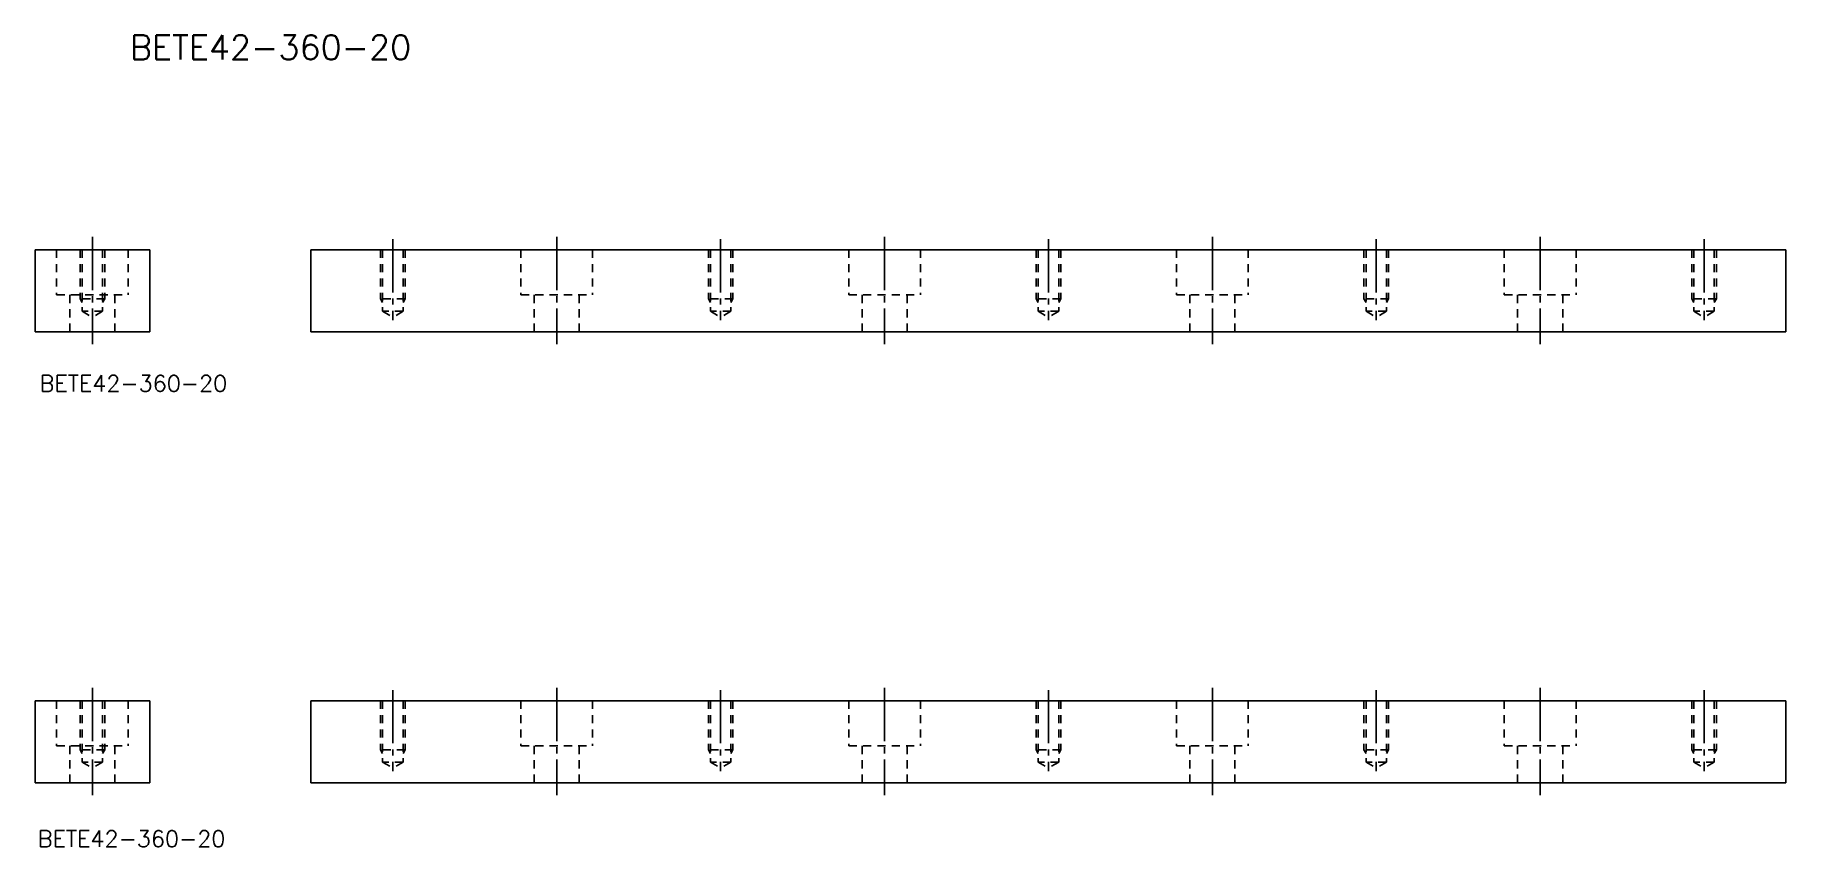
# Model space of a CAD drawing. Extents: x -62 to 366, y 1658 to 1856.
import ezdxf

# ---------------------------------------------------------------- set-up
doc = ezdxf.new("R2010")
doc.units = 0
doc.header["$MEASUREMENT"] = 0
doc.linetypes.add('CENTER', pattern=[17.5, 13, -1.5, 1.5, -1.5])
doc.linetypes.add('DASHED', pattern=[3.5, 2, -1.5])
doc.layers.get('0').update_dxf_attribs({"linetype": 'CONTINUOUS'})
doc.layers.add('CENTER', color=1, linetype='CENTER')
doc.styles.get("Standard").update_dxf_attribs({"font": 'txt.shx', "bigfont": '@extfont2.shx'})

msp = doc.modelspace()

# ---------------------------------------------------------------- linework, layer by layer
at = {"color": 7, "linetype": 'Continuous'}
for p, q in [((-61.73, 1803.95), (-61.73, 1783.95)), ((-61.73, 1803.95), (-33.73, 1803.95)), ((-33.73, 1803.95), (-33.73, 1783.95)), ((5.6, 1803.95), (365.6, 1803.95)), ((5.6, 1803.95), (5.6, 1783.95)), ((365.6, 1803.95), (365.6, 1783.95)), ((-61.73, 1783.95), (-33.73, 1783.95)), ((5.6, 1783.95), (365.6, 1783.95)), ((-61.73, 1693.95), (-61.73, 1673.95)), ((-61.73, 1693.95), (-33.73, 1693.95)), ((-33.73, 1693.95), (-33.73, 1673.95)), ((5.6, 1693.95), (365.6, 1693.95)), ((5.6, 1693.95), (5.6, 1673.95)), ((365.6, 1693.95), (365.6, 1673.95)), ((-61.73, 1673.95), (-33.73, 1673.95)), ((5.6, 1673.95), (365.6, 1673.95))]:
    msp.add_line(p, q, dxfattribs=at)
at = {"color": 3, "linetype": 'DASHED'}
for p, q in [((-56.48, 1803.95), (-56.48, 1792.95)), ((-50.73, 1803.95), (-50.73, 1791.95)), ((-50.23, 1803.95), (-50.23, 1788.95)), ((-45.23, 1803.95), (-45.23, 1788.95)), ((-44.73, 1803.95), (-44.73, 1791.95)), ((-38.98, 1803.95), (-38.98, 1792.95)), ((22.6, 1803.95), (22.6, 1791.95)), ((23.1, 1803.95), (23.1, 1788.95)), ((28.1, 1803.95), (28.1, 1788.95)), ((28.6, 1803.95), (28.6, 1791.95)), ((56.85, 1803.95), (56.85, 1792.95)), ((74.35, 1803.95), (74.35, 1792.95)), ((102.6, 1803.95), (102.6, 1791.95)), ((103.1, 1803.95), (103.1, 1788.95)), ((108.1, 1803.95), (108.1, 1788.95)), ((108.6, 1803.95), (108.6, 1791.95)), ((136.85, 1803.95), (136.85, 1792.95)), ((154.35, 1803.95), (154.35, 1792.95)), ((182.6, 1803.95), (182.6, 1791.95)), ((183.1, 1803.95), (183.1, 1788.95)), ((188.1, 1803.95), (188.1, 1788.95)), ((188.6, 1803.95), (188.6, 1791.95)), ((216.85, 1803.95), (216.85, 1792.95)), ((234.35, 1803.95), (234.35, 1792.95)), ((262.6, 1803.95), (262.6, 1791.95)), ((263.1, 1803.95), (263.1, 1788.95)), ((268.1, 1803.95), (268.1, 1788.95)), ((268.6, 1803.95), (268.6, 1791.95)), ((296.85, 1803.95), (296.85, 1792.95)), ((314.35, 1803.95), (314.35, 1792.95)), ((342.6, 1803.95), (342.6, 1791.95)), ((343.1, 1803.95), (343.1, 1788.95)), ((348.1, 1803.95), (348.1, 1788.95)), ((348.6, 1803.95), (348.6, 1791.95)), ((-56.48, 1792.95), (-38.98, 1792.95)), ((-53.23, 1792.95), (-53.23, 1783.95)), ((-50.73, 1791.95), (-50.23, 1791.09)), ((-44.73, 1791.95), (-50.73, 1791.95)), ((-44.73, 1791.95), (-45.23, 1791.09)), ((-42.23, 1792.95), (-42.23, 1783.95)), ((28.6, 1791.95), (22.6, 1791.95)), ((22.6, 1791.95), (23.1, 1791.09)), ((28.6, 1791.95), (28.1, 1791.09)), ((56.85, 1792.95), (74.35, 1792.95)), ((60.1, 1792.95), (60.1, 1783.95)), ((71.1, 1792.95), (71.1, 1783.95)), ((102.6, 1791.95), (103.1, 1791.09)), ((108.6, 1791.95), (102.6, 1791.95)), ((108.6, 1791.95), (108.1, 1791.09)), ((136.85, 1792.95), (154.35, 1792.95)), ((140.1, 1792.95), (140.1, 1783.95)), ((151.1, 1792.95), (151.1, 1783.95)), ((182.6, 1791.95), (183.1, 1791.09)), ((188.6, 1791.95), (182.6, 1791.95)), ((188.6, 1791.95), (188.1, 1791.09)), ((216.85, 1792.95), (234.35, 1792.95)), ((220.1, 1792.95), (220.1, 1783.95)), ((231.1, 1792.95), (231.1, 1783.95)), ((262.6, 1791.95), (263.1, 1791.09)), ((268.6, 1791.95), (262.6, 1791.95)), ((268.6, 1791.95), (268.1, 1791.09)), ((296.85, 1792.95), (314.35, 1792.95)), ((300.1, 1792.95), (300.1, 1783.95)), ((311.1, 1792.95), (311.1, 1783.95)), ((342.6, 1791.95), (343.1, 1791.09)), ((348.6, 1791.95), (342.6, 1791.95)), ((348.6, 1791.95), (348.1, 1791.09)), ((-50.23, 1788.95), (-47.73, 1787.51)), ((-45.23, 1788.95), (-50.23, 1788.95)), ((-45.23, 1788.95), (-47.73, 1787.51)), ((28.1, 1788.95), (23.1, 1788.95)), ((23.1, 1788.95), (25.6, 1787.51)), ((28.1, 1788.95), (25.6, 1787.51)), ((103.1, 1788.95), (105.6, 1787.51)), ((108.1, 1788.95), (103.1, 1788.95)), ((108.1, 1788.95), (105.6, 1787.51)), ((183.1, 1788.95), (185.6, 1787.51)), ((188.1, 1788.95), (183.1, 1788.95)), ((188.1, 1788.95), (185.6, 1787.51)), ((263.1, 1788.95), (265.6, 1787.51)), ((268.1, 1788.95), (263.1, 1788.95)), ((268.1, 1788.95), (265.6, 1787.51)), ((343.1, 1788.95), (345.6, 1787.51)), ((348.1, 1788.95), (343.1, 1788.95)), ((348.1, 1788.95), (345.6, 1787.51)), ((-56.48, 1693.95), (-56.48, 1682.95)), ((-50.73, 1693.95), (-50.73, 1681.95)), ((-50.23, 1693.95), (-50.23, 1678.95)), ((-45.23, 1693.95), (-45.23, 1678.95)), ((-44.73, 1693.95), (-44.73, 1681.95)), ((-38.98, 1693.95), (-38.98, 1682.95)), ((22.6, 1693.95), (22.6, 1681.95)), ((23.1, 1693.95), (23.1, 1678.95)), ((28.1, 1693.95), (28.1, 1678.95)), ((28.6, 1693.95), (28.6, 1681.95)), ((56.85, 1693.95), (56.85, 1682.95)), ((74.35, 1693.95), (74.35, 1682.95)), ((102.6, 1693.95), (102.6, 1681.95)), ((103.1, 1693.95), (103.1, 1678.95)), ((108.1, 1693.95), (108.1, 1678.95)), ((108.6, 1693.95), (108.6, 1681.95)), ((136.85, 1693.95), (136.85, 1682.95)), ((154.35, 1693.95), (154.35, 1682.95)), ((182.6, 1693.95), (182.6, 1681.95)), ((183.1, 1693.95), (183.1, 1678.95)), ((188.1, 1693.95), (188.1, 1678.95)), ((188.6, 1693.95), (188.6, 1681.95)), ((216.85, 1693.95), (216.85, 1682.95)), ((234.35, 1693.95), (234.35, 1682.95)), ((262.6, 1693.95), (262.6, 1681.95)), ((263.1, 1693.95), (263.1, 1678.95)), ((268.1, 1693.95), (268.1, 1678.95)), ((268.6, 1693.95), (268.6, 1681.95)), ((296.85, 1693.95), (296.85, 1682.95)), ((314.35, 1693.95), (314.35, 1682.95)), ((342.6, 1693.95), (342.6, 1681.95)), ((343.1, 1693.95), (343.1, 1678.95)), ((348.1, 1693.95), (348.1, 1678.95)), ((348.6, 1693.95), (348.6, 1681.95)), ((-56.48, 1682.95), (-38.98, 1682.95)), ((-53.23, 1682.95), (-53.23, 1673.95)), ((-50.73, 1681.95), (-50.23, 1681.09)), ((-44.73, 1681.95), (-50.73, 1681.95)), ((-44.73, 1681.95), (-45.23, 1681.09)), ((-42.23, 1682.95), (-42.23, 1673.95)), ((28.6, 1681.95), (22.6, 1681.95)), ((22.6, 1681.95), (23.1, 1681.09)), ((28.6, 1681.95), (28.1, 1681.09)), ((56.85, 1682.95), (74.35, 1682.95)), ((60.1, 1682.95), (60.1, 1673.95)), ((71.1, 1682.95), (71.1, 1673.95)), ((102.6, 1681.95), (103.1, 1681.09)), ((108.6, 1681.95), (102.6, 1681.95)), ((108.6, 1681.95), (108.1, 1681.09)), ((136.85, 1682.95), (154.35, 1682.95)), ((140.1, 1682.95), (140.1, 1673.95)), ((151.1, 1682.95), (151.1, 1673.95)), ((182.6, 1681.95), (183.1, 1681.09)), ((188.6, 1681.95), (182.6, 1681.95)), ((188.6, 1681.95), (188.1, 1681.09)), ((216.85, 1682.95), (234.35, 1682.95)), ((220.1, 1682.95), (220.1, 1673.95)), ((231.1, 1682.95), (231.1, 1673.95)), ((262.6, 1681.95), (263.1, 1681.09)), ((268.6, 1681.95), (262.6, 1681.95)), ((268.6, 1681.95), (268.1, 1681.09)), ((296.85, 1682.95), (314.35, 1682.95)), ((300.1, 1682.95), (300.1, 1673.95)), ((311.1, 1682.95), (311.1, 1673.95)), ((342.6, 1681.95), (343.1, 1681.09)), ((348.6, 1681.95), (342.6, 1681.95)), ((348.6, 1681.95), (348.1, 1681.09)), ((-50.23, 1678.95), (-47.73, 1677.51)), ((-45.23, 1678.95), (-50.23, 1678.95)), ((-45.23, 1678.95), (-47.73, 1677.51)), ((28.1, 1678.95), (23.1, 1678.95)), ((23.1, 1678.95), (25.6, 1677.51)), ((28.1, 1678.95), (25.6, 1677.51)), ((103.1, 1678.95), (105.6, 1677.51)), ((108.1, 1678.95), (103.1, 1678.95)), ((108.1, 1678.95), (105.6, 1677.51)), ((183.1, 1678.95), (185.6, 1677.51)), ((188.1, 1678.95), (183.1, 1678.95)), ((188.1, 1678.95), (185.6, 1677.51)), ((263.1, 1678.95), (265.6, 1677.51)), ((268.1, 1678.95), (263.1, 1678.95)), ((268.1, 1678.95), (265.6, 1677.51)), ((343.1, 1678.95), (345.6, 1677.51)), ((348.1, 1678.95), (343.1, 1678.95)), ((348.1, 1678.95), (345.6, 1677.51))]:
    msp.add_line(p, q, dxfattribs=at)
at = {"layer": 'CENTER', "color": 1, "linetype": 'CENTER'}
for p, q in [((-47.73, 1807.11), (-47.73, 1780.95)), ((25.6, 1806.56), (25.6, 1786.78)), ((65.6, 1807.11), (65.6, 1780.95)), ((105.6, 1806.56), (105.6, 1786.78)), ((145.6, 1807.11), (145.6, 1780.95)), ((185.6, 1806.56), (185.6, 1786.78)), ((225.6, 1807.11), (225.6, 1780.95)), ((265.6, 1806.56), (265.6, 1786.78)), ((305.6, 1807.11), (305.6, 1780.95)), ((345.6, 1806.56), (345.6, 1786.78)), ((-47.73, 1697.11), (-47.73, 1670.95)), ((25.6, 1696.56), (25.6, 1676.78)), ((65.6, 1697.11), (65.6, 1670.95)), ((105.6, 1696.56), (105.6, 1676.78)), ((145.6, 1697.11), (145.6, 1670.95)), ((185.6, 1696.56), (185.6, 1676.78)), ((225.6, 1697.11), (225.6, 1670.95)), ((265.6, 1696.56), (265.6, 1676.78)), ((305.6, 1697.11), (305.6, 1670.95)), ((345.6, 1696.56), (345.6, 1676.78))]:
    msp.add_line(p, q, dxfattribs=at)

# ---------------------------------------------------------------- texts
at = {"color": 7, "linetype": 'Continuous'}
for height, p in [(6, (-38.58, 1850.32)), (4, (-60.6, 1769.34)), (4, (-61.06, 1658.28))]:
    msp.add_text('BETE42-360-20', height=height, dxfattribs=at).set_placement(p)

doc.saveas('drawing.dxf')
